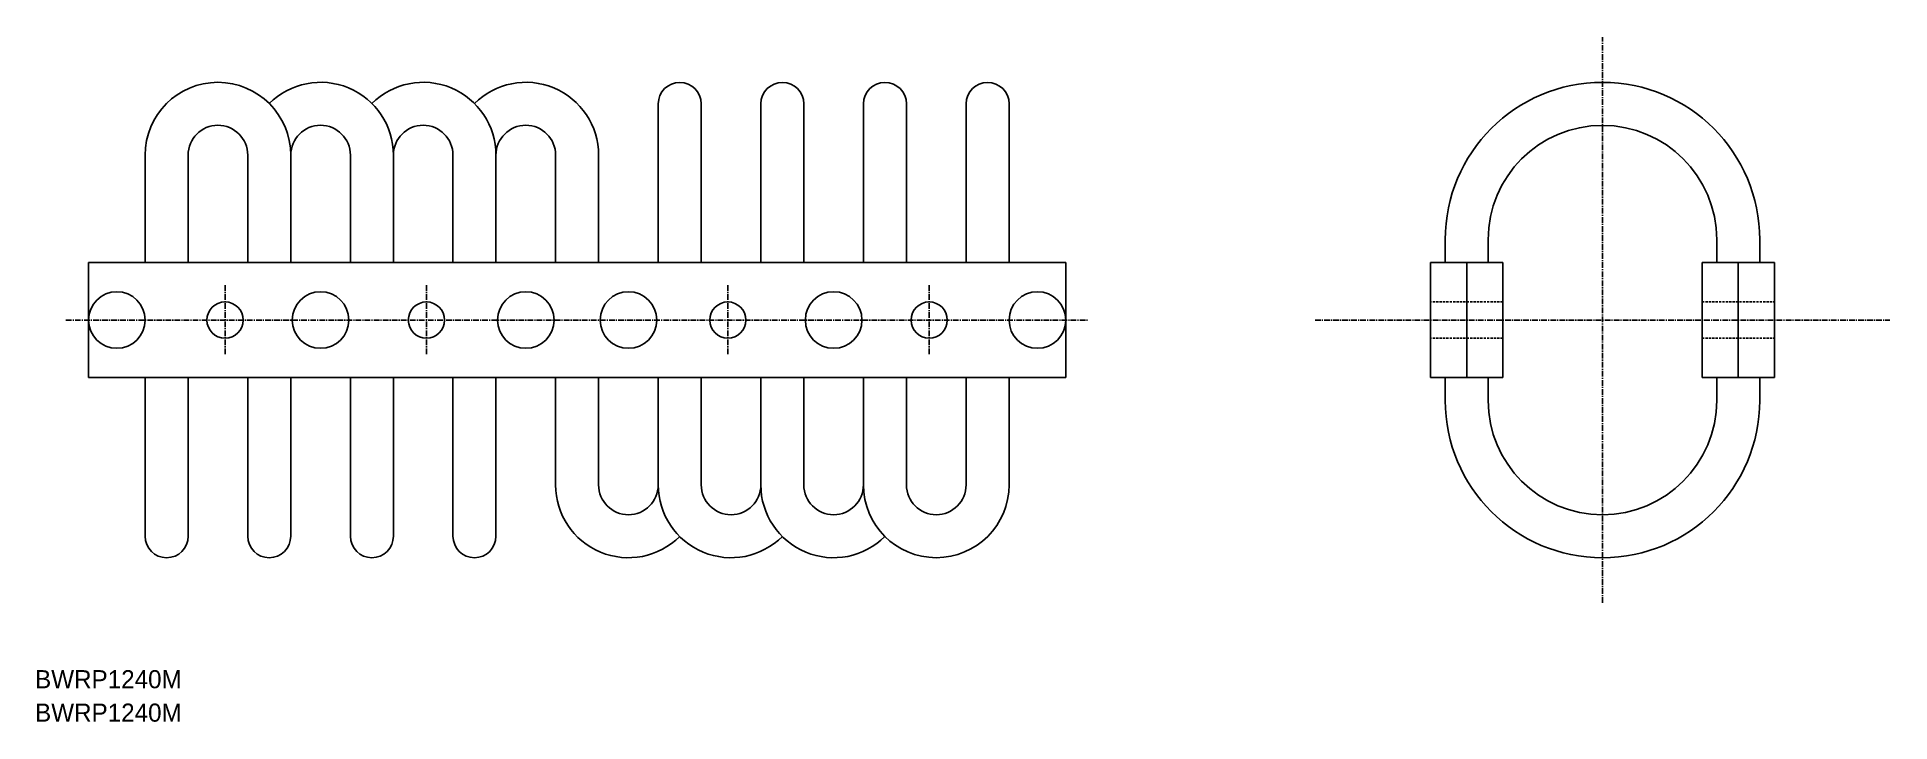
# Model space of a CAD drawing. Extents: x 15 to 424, y 14 to 165.
import ezdxf

# ---------------------------------------------------------------- set-up
doc = ezdxf.new("R2010")
doc.units = 0
doc.linetypes.add('CENTER', pattern=[2, 1.25, -0.25, 0.25, -0.25])
doc.linetypes.add('DASHED', pattern=[0.75, 0.5, -0.25])
doc.layers.get('0').update_dxf_attribs({"linetype": 'CONTINUOUS'})
doc.layers.add('CENTER', color=1, linetype='CENTER')

msp = doc.modelspace()

# ---------------------------------------------------------------- linework, layer by layer
at = {"color": 7, "linetype": 'CONTINUOUS'}
for p, q in [((152.03, 115.3), (152.03, 150.35)), ((161.53, 115.3), (161.53, 150.35)), ((174.71, 115.3), (174.71, 150.35)), ((184.21, 115.3), (184.21, 150.35)), ((197.38, 115.3), (197.38, 150.35)), ((206.88, 115.3), (206.88, 150.35)), ((220.06, 115.3), (220.06, 150.35)), ((229.56, 115.3), (229.56, 150.35)), ((38.66, 139.02), (38.66, 115.3)), ((48.16, 139.02), (48.16, 115.3)), ((61.33, 139.02), (61.33, 115.3)), ((61.33, 139.02), (61.33, 115.3)), ((70.83, 139.02), (70.83, 115.3)), ((70.83, 139.02), (70.83, 115.3)), ((84.01, 139.02), (84.01, 115.3)), ((93.51, 139.02), (93.51, 115.3)), ((106.68, 139.02), (106.68, 115.3)), ((116.18, 139.02), (116.18, 115.3)), ((129.36, 139.02), (129.36, 115.3)), ((138.86, 139.02), (138.86, 115.3)), ((325.92, 120.35), (325.92, 115.3)), ((335.42, 120.35), (335.42, 115.3)), ((385.92, 120.35), (385.92, 115.3)), ((395.42, 120.35), (395.42, 115.3)), ((26.16, 115.3), (26.16, 89.9)), ((26.16, 115.3), (242.06, 115.3)), ((242.06, 115.3), (242.06, 89.9)), ((322.67, 89.9), (322.67, 115.3)), ((338.67, 115.3), (322.67, 115.3)), ((322.67, 89.9), (322.67, 115.3)), ((330.67, 115.3), (330.67, 89.9)), ((338.67, 89.9), (338.67, 115.3)), ((382.67, 89.9), (382.67, 115.3)), ((382.67, 115.3), (398.67, 115.3)), ((390.67, 115.3), (390.67, 89.9)), ((398.67, 89.9), (398.67, 115.3)), ((398.67, 89.9), (398.67, 115.3)), ((26.16, 89.9), (242.06, 89.9)), ((38.66, 89.9), (38.66, 54.85)), ((48.16, 89.9), (48.16, 54.85)), ((61.33, 89.9), (61.33, 54.85)), ((70.83, 89.9), (70.83, 54.85)), ((84.01, 89.9), (84.01, 54.85)), ((93.51, 89.9), (93.51, 54.85)), ((106.68, 89.9), (106.68, 54.85)), ((116.18, 89.9), (116.18, 54.85)), ((129.36, 89.9), (129.36, 66.19)), ((138.86, 89.9), (138.86, 66.19)), ((152.03, 66.19), (152.03, 89.9)), ((152.03, 66.19), (152.03, 89.9)), ((161.53, 66.19), (161.53, 89.9)), ((161.53, 66.19), (161.53, 89.9)), ((174.71, 66.19), (174.71, 89.9)), ((184.21, 66.19), (184.21, 89.9)), ((197.38, 66.19), (197.38, 89.9)), ((197.38, 66.19), (197.38, 89.9)), ((206.88, 66.19), (206.88, 89.9)), ((206.88, 66.19), (206.88, 89.9)), ((220.06, 66.19), (220.06, 89.9)), ((229.56, 66.19), (229.56, 89.9)), ((338.67, 89.9), (322.67, 89.9)), ((325.92, 84.85), (325.92, 89.9)), ((335.42, 84.85), (335.42, 89.9)), ((382.67, 89.9), (398.67, 89.9)), ((385.92, 84.85), (385.92, 89.9)), ((395.42, 84.85), (395.42, 89.9))]:
    msp.add_line(p, q, dxfattribs=at)
at = {"color": 3, "linetype": 'DASHED'}
for p, q in [((338.67, 106.6), (322.67, 106.6)), ((382.67, 106.6), (398.67, 106.6)), ((338.67, 98.6), (322.67, 98.6)), ((382.67, 98.6), (398.67, 98.6))]:
    msp.add_line(p, q, dxfattribs=at)
at = {"color": 7, "linetype": 'CONTINUOUS'}
for centre, radius in [((32.41, 102.6), 6.25), ((56.31, 102.6), 4), ((77.42, 102.6), 6.25), ((100.81, 102.6), 4), ((122.77, 102.6), 6.25), ((145.44, 102.6), 6.25), ((167.41, 102.6), 4), ((190.79, 102.6), 6.25), ((211.91, 102.6), 4), ((235.81, 102.6), 6.25)]:
    msp.add_circle(centre, radius, dxfattribs=at)
for centre, radius, start, end in [((54.74, 139.02), 16.09, 0, 180), ((77.42, 139.02), 16.09, 0, 134.8085), ((100.09, 139.02), 16.09, 0, 134.8085), ((122.77, 139.02), 16.09, 0, 134.8085), ((156.78, 150.35), 4.75, 0, 180), ((179.46, 150.35), 4.75, 0, 180), ((202.13, 150.35), 4.75, 0, 180), ((224.81, 150.35), 4.75, 0, 180), ((360.67, 120.35), 34.75, 0, 180), ((54.74, 139.02), 6.59, 0, 180), ((77.42, 139.02), 6.59, 0, 180), ((100.09, 139.02), 6.59, 0, 180), ((122.77, 139.02), 6.59, 0, 180), ((360.67, 120.35), 25.25, 0, 180), ((360.67, 84.85), 34.75, 180, 0), ((360.67, 84.85), 25.25, 180, 0), ((145.44, 66.19), 16.09, 180, 314.8085), ((145.44, 66.19), 6.59, 180, 0), ((168.12, 66.19), 16.09, 180, 314.8085), ((168.12, 66.19), 6.59, 180, 0), ((190.79, 66.19), 16.09, 180, 314.8085), ((190.79, 66.19), 6.59, 180, 0), ((213.47, 66.19), 16.09, 180, 0), ((213.47, 66.19), 6.59, 180, 0), ((43.41, 54.85), 4.75, 180, 0), ((66.08, 54.85), 4.75, 180, 0), ((88.76, 54.85), 4.75, 180, 0), ((111.43, 54.85), 4.75, 180, 0)]:
    msp.add_arc(centre, radius, start, end, dxfattribs=at)
at = {"layer": 'CENTER', "color": 1, "linetype": 'CENTER'}
for p, q in [((360.67, 40.1), (360.67, 165.1)), ((56.31, 110.3), (56.31, 94.9)), ((100.81, 110.3), (100.81, 94.9)), ((167.41, 110.3), (167.41, 94.9)), ((211.91, 110.3), (211.91, 94.9)), ((211.91, 110.3), (211.91, 94.9)), ((21.16, 102.6), (247.06, 102.6)), ((297.16, 102.6), (424.19, 102.6))]:
    msp.add_line(p, q, dxfattribs=at)

# ---------------------------------------------------------------- texts
at = {"color": 7, "linetype": 'CONTINUOUS'}
for p in [(14.34, 21.26), (14.34, 13.88)]:
    msp.add_text('BWRP1240M', height=4, dxfattribs=at).set_placement(p)

doc.saveas('drawing.dxf')
